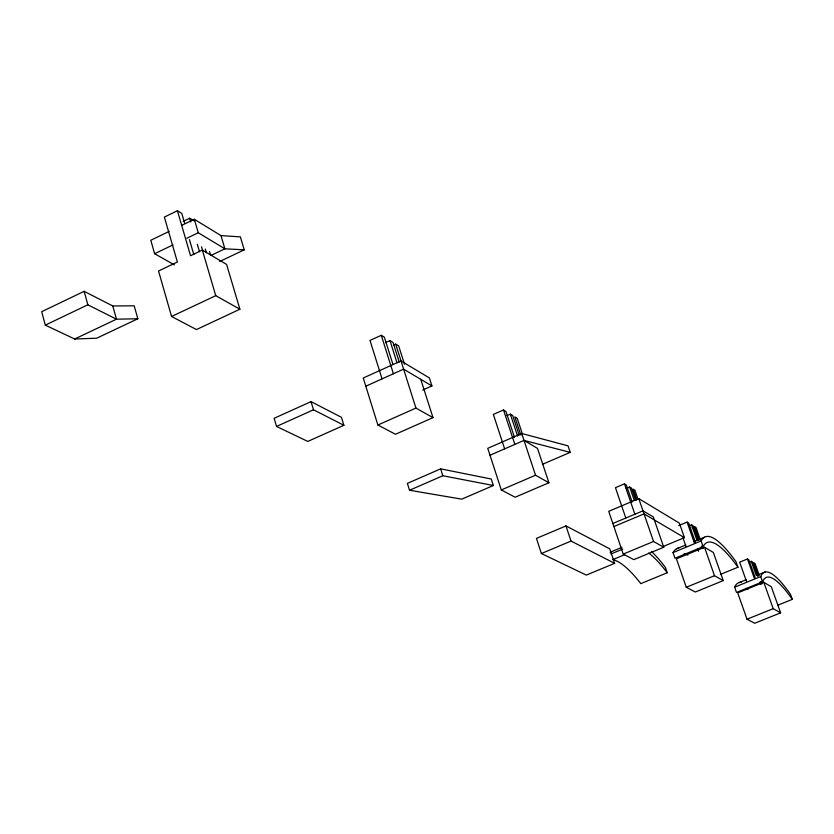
<?xml version="1.0" encoding="UTF-8"?>
<svg xmlns="http://www.w3.org/2000/svg" width="834" height="834" viewBox="0 0 834 834"><rect width="100%" height="100%" fill="white"/><g stroke="black" fill="none" stroke-linecap="round" stroke-linejoin="round"><path stroke-width="1.25" d="M177.413 210.741L164.361 217.069L177.381 262.012L158.533 271.008L171.564 316.482L196.438 329.566L239.89 309.226L226.598 264.43L202.349 250.075L190.538 255.715L177.413 210.741L181.77 213.41L184.689 223.376M183.209 221.364L189.683 218.237L193.957 220.854M169.114 231.425L150.787 240.265L154.634 253.713L174.358 264.899M181.718 225.347L194.312 219.269L220.968 235.584L240.359 236.887L244.247 249.835L219.686 261.511M154.634 253.713L173.013 244.883M186.795 238.263L198.273 232.749L224.899 248.813L244.247 249.835M84.14 291.327L41.7 311.697L45.307 325.124L74.664 339.011L96.754 338.187L137.829 318.765L134.18 305.817L112.788 305.974L84.14 291.327L87.841 304.796L116.479 319.182L137.829 318.765M45.307 325.124L87.841 304.796M210.992 255.444L224.899 248.813L220.968 235.584M74.664 339.011L116.479 319.182L112.788 305.974M171.564 316.482L215.745 295.663L239.89 309.226M392.96 364.406L384.359 337.176L381.274 335.289L370.004 340.428L382.066 378.865M385.496 342.638L389.968 340.595L393.012 342.451L399.236 362.112M393.45 345.099L395.681 344.088L398.683 345.922L404.511 364.26M311.019 401.623L274.125 418.303L276.544 426.445L307.777 441.436L343.889 425.288L341.44 417.313L311.019 401.623L313.49 409.786L343.889 425.288M276.544 426.445L313.49 409.786M365.803 386.205L403.593 369.16L431.918 385.923L422.682 390.051M377.885 425.017L415.937 408.076L432.992 417.646L395.472 434.274L377.885 425.017L363.249 378.011L400.987 360.945L429.343 377.906L431.918 385.923M514.422 437.214L505.925 411.443L503.496 409.953L493.353 414.425L504.633 448.848M506.978 415.613L510.335 414.133L512.733 415.593L519.175 435.108M440.665 468.854L407.378 483.386L409.525 490.256L461.755 499.149L493.353 485.513L491.247 479.018L440.665 468.854L442.854 475.745L493.353 485.513M542.778 464.194L570.216 452.351L568.017 445.836L521.719 433.492L487.744 448.317L501.297 489.944L515.131 497.231L548.918 482.74L537.503 448.4L524.002 440.415L489.996 455.218M409.525 490.256L442.854 475.745M501.297 489.944L535.522 475.213L548.918 482.74M632.141 501.964L626.313 484.981L624.457 483.845L615.461 487.671L625.823 518.039M626.324 488.463L629.68 487.046L631.515 488.161L635.654 500.223M565.973 525.92L536.439 538.399L541.402 553.536L586.323 575.085L614.648 563.325L609.758 548.855L565.973 525.92L571.019 541.078L614.648 563.325M662.821 546.635L684.433 537.659L679.366 523.116L638.792 498.628L608.716 511.325L623.227 554.089L633.788 559.645L663.749 547.219L653.293 516.924L642.993 510.825L612.844 523.491M541.402 553.536L571.019 541.078M613.887 526.546L644.036 513.88L684.433 537.659M610.071 552.254L621.935 547.302M610.801 554.047L622.758 549.053M678.699 525.608L687.08 522.105L688.676 523.074L695.535 542.694M689.176 525.837L691.563 524.847L693.127 525.806L698.256 540.432M623.227 554.089L653.533 541.485L663.749 547.219M612.688 559.656L624.666 554.673M692.137 527.63L694.514 526.65L696.067 527.599L700.331 539.744M676.551 548.793L685.85 544.946M693.982 541.579L704.428 537.242M737.954 567.235A146.909 30.003 68.1 0 0 703.125 546.635L674.987 558.259L673.028 552.588L701.133 540.953A146.763 29.961 68.1 0 1 736.036 561.803L737.954 567.235L720.378 574.428M704.521 547.24L676.437 558.832L686.278 587.261L695.316 592.015L723.255 580.62L713.341 552.452L704.521 547.24L714.509 575.721L723.255 580.62M651.354 551.41A144.793 33.621 68.1 0 1 665.365 567.381L667.221 572.76L640.804 583.633A144.449 35.247 68.2 0 0 614.272 560.052M755.156 577.628L748.807 559.812L747.462 558.989L739.664 562.179L746.42 581.204M686.278 587.261L714.509 575.721M749.047 562.22L751.257 561.313L752.602 562.126L757.658 576.304M739.216 582.549L746.242 579.682M756.803 575.387L765.007 572.051M792.3 599.375A135.681 25.437 68.2 0 0 762.62 581.819L736.495 592.432L734.65 587.178L760.744 576.565A135.546 25.406 68.1 0 1 790.486 594.329L792.3 599.375L777.955 605.15M763.798 582.309L737.715 592.891L747.014 619.214L754.697 623.259L780.634 612.844L771.294 586.75L763.798 582.309L773.212 608.674L780.634 612.844M747.014 619.214L773.212 608.674M524.002 440.415L570.216 452.351M760.744 576.565L762.62 581.819M759.305 575.429L755.104 563.659L753.769 562.846L758.398 575.825M761.4 581.319L762.245 583.675M760.504 581.725L761.348 584.081M759.764 582.215L760.598 584.571M751.257 561.313L756.323 575.512M747.462 558.989L754.238 578.025M701.133 540.953L703.125 546.635M702.457 545.822L703.302 548.251M694.514 526.65L699.205 540.036M701.331 546.114L702.186 548.553M691.563 524.847L697.12 540.724M697.672 548.824L698.538 551.274M687.08 522.105L694.388 542.986M682.973 537.878L685.965 546.479M638.792 498.628L653.533 541.485M637.833 498.659L634.945 490.256L633.131 489.151L636.853 499.983M629.68 487.046L634.247 500.337M624.457 483.845L634.872 514.234M522.438 434.118L517.216 418.334L514.839 416.885L520.875 435.139M521.719 433.492L535.522 475.213M510.335 414.133L517.601 436.13M503.496 409.953L514.849 444.397M420.763 379.324L432.992 417.646M395.681 344.088L415.937 408.076M389.968 340.595L396.984 362.769M381.274 335.289L393.408 373.757M209.553 251.524L210.637 255.204M205.331 249.022L206.425 252.712M194.312 219.269L198.273 232.749M201.578 246.791L202.672 250.492M202.349 250.075L215.745 295.663M189.683 218.237L190.767 221.959M197.314 244.247L199.493 251.68M189.422 239.567L193.79 254.516M734.65 587.178A135.118 26.824 68.2 0 1 741.28 582.393M746.242 588.377A135.254 26.855 68.3 0 1 747.962 589.242M673.028 552.588A146.263 31.619 68.1 0 1 678.772 548.021M684.089 553.713A146.409 31.661 68.2 0 1 687.925 555.121M648.675 553.015A144.939 33.662 68.1 0 1 667.221 572.76"/></g></svg>
